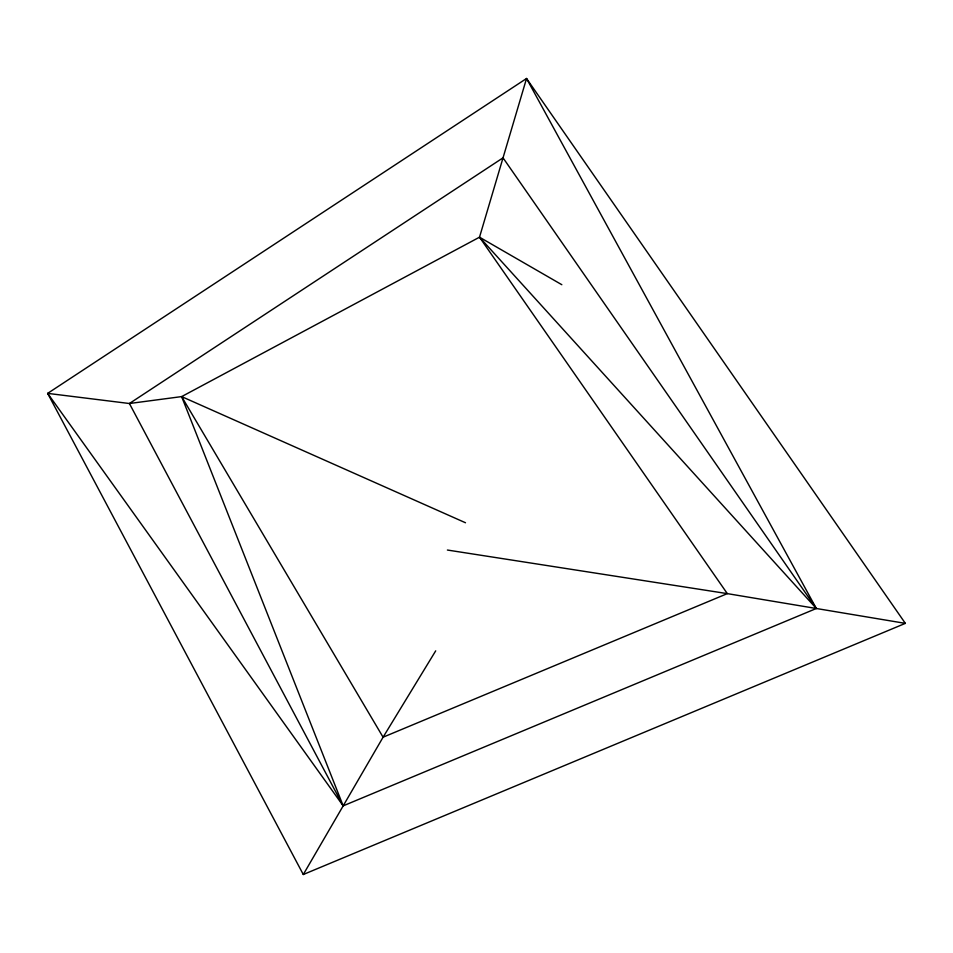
<?xml version="1.0" encoding="UTF-8"?>
<svg xmlns="http://www.w3.org/2000/svg" width="953" height="953" viewBox="0 0 953 953"><rect width="100%" height="100%" fill="white"/><g stroke="black" fill="none" stroke-linecap="round" stroke-linejoin="round"><path stroke-width="1.43" d="M905.35 623.369L727.318 593.624L479.514 237.19L526.544 78.491L905.35 623.369L303.292 874.509L47.65 393.375L526.544 78.491L816.34 608.49L343.187 805.857L47.65 393.375L129.405 403.512L181.642 396.603L479.514 237.19L561.829 284.709M303.292 874.509L383.082 737.205L435.7 650.851M447.398 550.036L727.318 593.624L383.082 737.205L181.642 396.603L465.493 522.756M479.514 237.19L816.34 608.49L503.029 157.841L129.405 403.512L343.187 805.857L181.642 396.603"/></g></svg>
